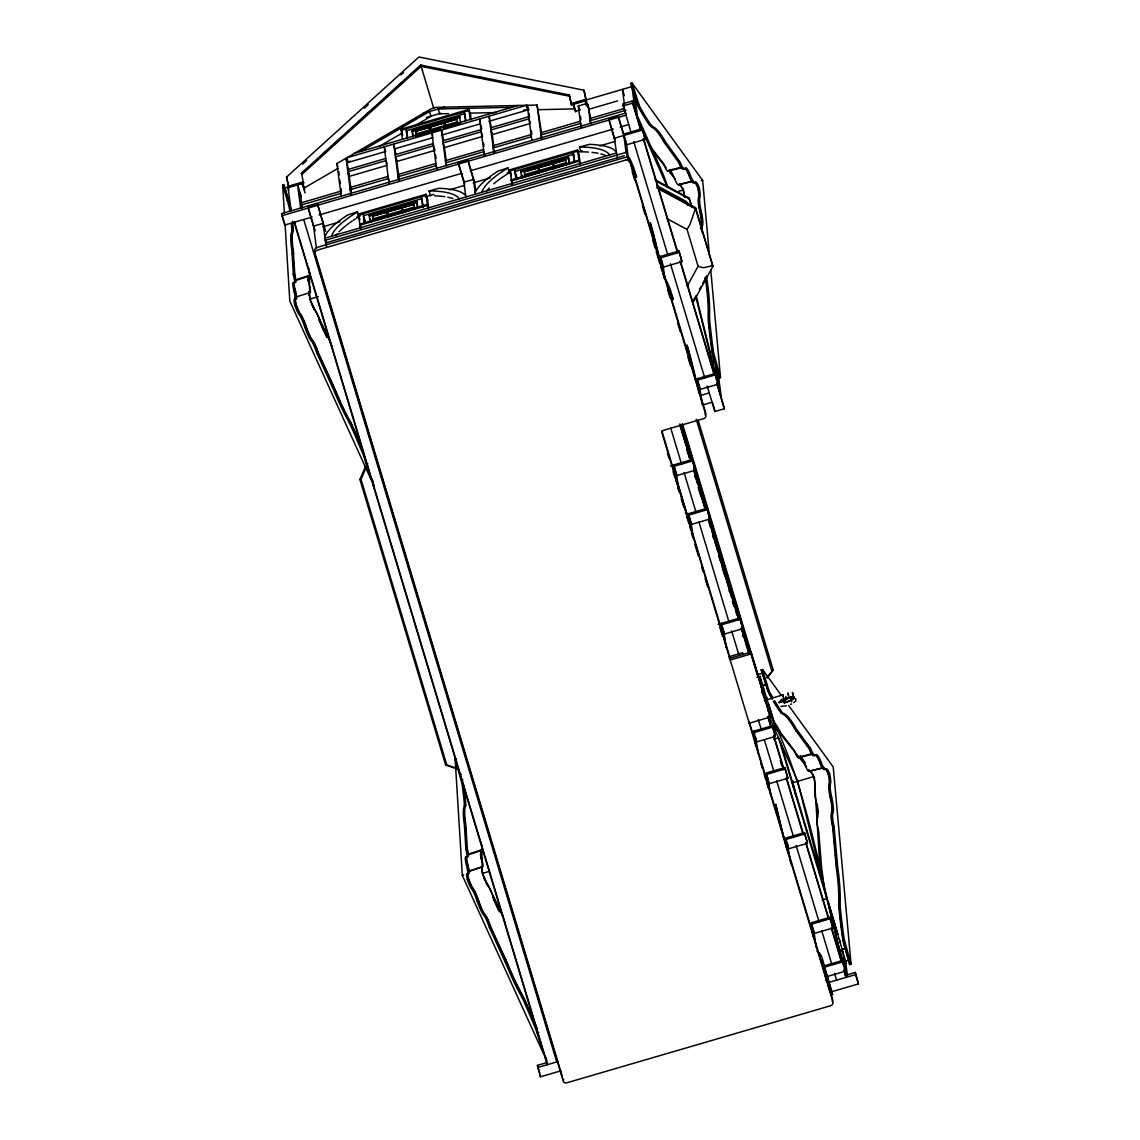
<?xml version="1.0" encoding="UTF-8"?>
<svg xmlns="http://www.w3.org/2000/svg" width="1140" height="1140" viewBox="0 0 1140 1140"><rect width="100%" height="100%" fill="white"/><g stroke="black" fill="none" stroke-linecap="round" stroke-linejoin="round"><path stroke-width="1.5" d="M788.538 705.361L833.226 766.992L851.067 964.198L849.656 964.554L842.759 939.602A248.42 50.445 75.9 0 1 838.855 907.882L838.684 901.811A92.326 18.753 75.9 0 0 836.361 868.067L832.571 826.415A14.507 2.95 75.9 0 1 831.288 813.647L831.701 812.45A16.558 3.363 75.9 0 0 830.661 799.439L829.948 796.276A15.048 3.064 75.9 0 1 828.908 784.733L829.165 783.693A11.685 2.365 75.9 0 0 828.352 774.73L828.025 773.632A11.685 2.365 75.9 0 0 824.819 769.201L824.348 769.543A15.048 3.064 75.9 0 1 820.202 763.843L819.19 761.235A16.558 3.363 75.9 0 0 814.502 755.136L813.917 755.792A14.507 2.95 75.9 0 1 809.386 749.194L794.466 728.56A92.326 18.753 75.9 0 0 782.168 713.668L779.888 711.574A248.42 50.445 75.9 0 1 773.305 701.214M851.067 964.198L844.184 939.246A248.42 50.445 75.9 0 1 840.265 907.54L840.094 901.455A92.326 18.753 75.9 0 0 837.786 867.711L833.995 826.058A14.507 2.95 75.9 0 1 832.713 813.305L833.126 812.093A16.558 3.363 75.9 0 0 832.086 799.083L831.359 795.919A15.048 3.064 75.9 0 1 830.319 784.377L830.576 783.337A11.685 2.365 75.9 0 0 829.777 774.373L829.435 773.276A11.685 2.365 75.9 0 0 826.229 768.844L825.759 769.187A15.048 3.064 75.9 0 1 821.627 763.486L820.615 760.879A16.558 3.363 75.9 0 0 815.912 754.78L815.328 755.435A14.507 2.95 75.9 0 1 810.797 748.837L795.877 728.203A92.326 18.753 75.9 0 0 783.579 713.312L781.057 713.27M764.683 700.416L782.767 694.901L782.966 695.799M782.795 695.115L783.123 695.913M816.967 951.202C824.662 954.465 824.505 973.361 826.215 981.041M628.325 157.833L628.696 157.377A157.591 5.372 73.7 0 1 633.697 167.751L636.576 177.156A149.867 5.116 73.7 0 0 630.862 164.801M324.786 236.45L327.023 232.631A157.591 33.958 -16.7 0 1 347.657 214.976L357.533 211.84L359.656 218.951M326.225 241.253L326.468 242.92L325.484 239.657M475.152 192.503L477.389 188.698A157.591 33.958 -16.7 0 1 498.038 171.043L507.899 167.908L509.352 172.724A149.867 32.291 -16.7 0 0 493.748 183.811M457.04 768.859L445.697 765.125L359.884 479.441L365.512 466.574M456.541 768.218L446.823 765.011L361.01 479.327L366.638 466.459M291.298 223.739A248.42 33.744 71.5 0 1 291.84 229.496L291.598 232.332A92.326 12.54 71.5 0 0 291.883 250.729L293.422 275.281A14.507 1.966 71.5 0 1 294.049 283.034L293.422 282.72A16.558 2.252 71.5 0 0 293.735 290.102L294.391 292.809A15.048 2.052 71.5 0 1 294.804 299.606L294.391 299.521A11.685 1.582 71.5 0 0 294.719 304.779L295.046 305.891A11.685 1.582 71.5 0 0 298.751 313.999L299.364 314.783A15.048 2.052 71.5 0 1 304.123 325.242L305.207 328.306A16.558 2.252 71.5 0 0 310.636 340.019L311.419 340.889A14.507 1.966 71.5 0 1 316.621 352.502L333.792 390.251A92.326 12.54 71.5 0 0 348.099 420.475L350.807 425.819A248.42 33.744 71.5 0 1 363.332 455.017L371.155 479.698L372.552 479.228M292.481 221.274A248.42 33.744 71.5 0 1 293.251 229.026L292.994 231.876A92.326 12.54 71.5 0 0 293.279 250.259L294.818 274.811A14.507 1.966 71.5 0 1 295.445 282.563L294.833 282.25A16.558 2.252 71.5 0 0 295.132 289.631L295.787 292.339A15.048 2.052 71.5 0 1 296.215 299.136L295.802 299.051A11.685 1.582 71.5 0 0 296.115 304.323L296.457 305.42A11.685 1.582 71.5 0 0 300.148 313.529L300.775 314.312A15.048 2.052 71.5 0 1 305.534 324.772L306.603 327.836A16.558 2.252 71.5 0 0 312.046 339.563L312.816 340.418A14.507 1.966 71.5 0 1 318.017 352.032L335.189 389.78A92.326 12.54 71.5 0 0 349.495 420.005L352.217 425.348A248.42 33.744 71.5 0 1 362.207 448.476M455.159 759.354L461.885 783.123A248.42 33.744 71.5 0 1 464.351 803.814L464.094 806.65A92.326 12.54 71.5 0 0 464.393 825.047L465.932 849.599A14.507 1.966 71.5 0 1 466.545 857.351L465.932 857.038A16.558 2.252 71.5 0 0 466.232 864.419L466.887 867.127A15.048 2.052 71.5 0 1 467.315 873.924L466.901 873.824A11.685 1.582 71.5 0 0 467.229 879.097L467.557 880.208A11.685 1.582 71.5 0 0 471.248 888.317L471.875 889.1A15.048 2.052 71.5 0 1 476.634 899.56L477.703 902.609A16.558 2.252 71.5 0 0 483.146 914.337L483.93 915.206A14.507 1.966 71.5 0 1 489.117 926.82L506.288 964.568A92.326 12.54 71.5 0 0 520.61 994.793L523.317 1000.136A248.42 33.744 71.5 0 1 535.843 1029.335L543.652 1054.015L462.313 875.363L455.159 759.354L456.556 758.884M463.624 784.904A248.42 33.744 71.5 0 1 465.747 803.344L465.491 806.194A92.326 12.54 71.5 0 0 465.79 824.576L467.329 849.129A14.507 1.966 71.5 0 1 467.942 856.881L466.246 857.209M687.078 286.354L698.093 266.219L687.049 229.439L666.686 218.467M692.778 301.502L695.272 296.942M699.433 289.332L701.1 286.297M702.753 283.262L706.914 275.652M692.949 302.784L712.899 266.304L695.486 207.608L657.068 186.903M789.578 698.264A7.838 1.681 -16.7 0 1 792.941 698.706A6.156 1.325 -16.7 0 1 791.744 699.946L791.488 700.088A10.987 2.365 -16.7 0 1 784.363 702.967L784.406 701.627A7.438 1.596 -16.7 0 0 785.546 700.658L784.32 700.345A4.346 0.941 -16.7 0 1 781.541 701.613L778.919 702.382L779.56 701.755A11.514 2.48 -16.7 0 1 781.541 700.131A4.204 0.898 -16.7 0 0 781.47 699.59L782.325 699.832L781.47 699.59M781.655 699.917L781.57 699.932A4.204 0.898 -16.7 0 1 781.641 700.487A11.514 2.48 -16.7 0 0 779.66 702.112L778.99 702.696L781.655 701.969A4.346 0.941 -16.7 0 0 784.42 700.701L785.688 700.872A7.438 1.596 -16.7 0 1 784.505 701.969L784.363 702.967M766.821 677.388L773.205 670.035L698.179 420.261M767.263 678.015L773.205 670.035M793.739 702.611L795.863 701.072L795.734 698.521M286.511 177.099L418.936 57L583.922 90.217L584.336 91.514L586.259 100.576L571.482 104.894L569.245 94.962L420.646 65.051L301.387 173.223L303.625 183.155L288.847 187.473L286.511 177.099L288.847 187.473M302.642 164.132L306.575 160.569M364.273 108.243L368.206 104.68M400.981 74.941L403.603 72.561M301.615 173.537L308.171 167.594M322.577 154.513L327.821 149.767M331.754 146.205L339.62 139.066M348.783 130.758L352.716 127.181M357.96 122.436L369.745 111.734M384.166 98.667L389.396 93.908M393.328 90.345L401.195 83.22M410.357 74.898L414.29 71.336M571.482 104.894L569.644 96.259L421.045 66.348L301.786 174.52L301.387 173.223M341.173 195.938L336.913 163.533L346.104 158.189L348.427 169.803M385.52 151.52L348.256 162.407L346.859 157.762L430.991 108.856L436.121 107.345L526.423 105.293L527.806 109.939L488.846 121.325M360.796 151.449L429.495 111.521L430.949 116.38L414.162 126.141M304.28 187.958L338.081 168.321M347.301 162.963L350.365 161.167M379.05 146.547L401.95 133.238M784.249 702.611A10.987 2.365 -16.7 0 0 791.388 699.746L791.858 699.476M791.388 699.746L791.616 699.604A6.156 1.325 -16.7 0 0 792.827 698.364A7.838 1.681 -16.7 0 0 787.341 698.307A15.832 3.406 -16.7 0 0 784.021 699.119L783.864 699.461A8.935 1.924 -16.7 0 1 787.854 698.435M787.526 697.979L793.013 697.01L794.338 697.694L793.511 697.979A9.804 2.109 -16.7 0 1 793.255 698.777L793.355 699.134A8.935 1.924 -16.7 0 0 789.08 698.207M790.633 704.378L791.616 703.95M790.291 697.509C795.236 696.269 788.41 698.72 791.174 697.139M790.39 697.865L791.274 697.495L787.64 698.336M792.129 697.053L791.203 697.409L793.013 697.01M791.317 697.766L792.243 697.395M793.127 697.837L794.224 697.352L793.597 698.193A9.804 2.109 -16.7 0 1 793.355 699.134M792.656 697.366L793.896 697.167M284.387 213.166L282.649 185.036L284.045 184.566L290.786 208.335A248.42 33.744 71.5 0 1 291.113 210.587M287.266 200.398L288.662 199.942M288.42 205.143L289.817 204.687L284.815 188.014L302.057 182.97L304.409 189.425M289.717 211.057A248.42 33.744 71.5 0 0 289.389 208.805L288.976 206.098L290.372 205.628M291.997 231.491L293.408 231.021M292.339 253.707L293.75 253.237M293.18 274.37L294.576 273.899M297.198 279.4L308.456 275.638M295.075 280.711L309.538 275.88M293.75 282.891L295.146 282.421M294.106 291.641L295.502 291.17M295.203 297.255L310.094 292.51M294.59 299.564L295.987 299.093M294.847 305.306L296.243 304.836M299.036 314.369L300.447 313.899M304.594 326.567L305.99 326.097M311.049 340.461L312.445 339.991M316.948 353.486L318.345 353.015M332.168 386.303L333.564 385.833M349.467 422.826L350.878 422.356M366.539 464.322L367.935 463.866M459.762 774.716L461.173 774.245M461.472 780.401L462.883 779.945M464.507 805.809L465.904 805.339M793.597 698.193L794.224 697.352M464.849 828.025L466.246 827.555M465.69 848.687L467.087 848.217M469.709 853.718L480.966 849.956M467.571 855.014L482.049 850.198M466.602 865.958L468.013 865.488M469.324 871.031L482.177 866.742M469.723 871.117L482.591 866.827M462.313 875.363L463.709 874.893M467.101 873.867L468.497 873.411M467.357 879.624L468.626 878.627A11.685 1.582 71.5 0 1 468.298 873.368L468.711 873.454A15.048 2.052 71.5 0 0 468.298 866.656L467.628 863.949A16.558 2.252 71.5 0 1 466.901 856.767M471.547 888.687L472.943 888.217M477.104 900.885L478.501 900.415M483.545 914.779L485.327 914.736A14.507 1.966 71.5 0 1 490.528 926.35L507.699 964.098A92.326 12.54 71.5 0 0 522.006 994.322L524.714 999.666A248.42 33.744 71.5 0 1 537.239 1028.864M489.445 927.789L490.841 927.333M504.678 960.621L506.075 960.151M521.978 997.144L523.374 996.673M537.339 1032.954L538.736 1032.484M665.219 279.785L665.447 279.699A157.591 5.372 73.7 0 1 670.448 290.073L673.312 299.492A149.867 5.116 73.7 0 0 667.385 287.195M782.268 699.703L782.011 699.305A4.859 1.04 -16.7 0 1 783.465 699.119L788.567 697.538M788.666 697.894L783.465 699.119M423.268 113.345L444.415 107.16M426.289 117.505L440.924 113.23M402.434 139.294L401.095 129.19L468.953 109.369L470.549 115.297M469.096 110.438L401.237 130.259L402.705 135.118M412.965 136.971L412.096 130.373L459.676 116.465L459.99 117.505L412.409 131.413L413.065 136.373M416.285 136.415L415.587 131.2L456.983 119.116L415.673 131.471L416.357 136.672M415.957 133.922L457.339 121.823M354.583 153.273L518.13 105.478M416.357 135.988L440.154 129.034M443.546 128.036L460.546 123.077L459.676 116.465M346.859 157.762L526.423 105.293M395.68 148.542L432.958 137.655M441.422 135.175L480.382 123.804M395.138 154.712L433.271 143.569M442.805 140.776L480.938 129.647M288.448 186.176L303.226 181.859L303.625 183.155M571.083 103.598L585.86 99.28L583.922 90.217M385.733 158.46L347.615 169.603L349.011 174.249M490.599 127.823L528.732 116.679M582.996 100.89L572.779 103.868L575.728 111.948M433.556 145.721L395.423 156.85L396.82 161.495L434.953 150.366L434.026 147.26M581.158 127.68L578.293 105.992L585.917 103.754L586.088 105.037L587.998 104.481L590.734 119.301M387.415 165.257L349.282 176.387L347.899 171.741L386.018 160.612L386.959 163.704M580.289 109.782L575.315 111.236L575.002 108.87L537.752 109.711M588.924 109.269L617.51 100.918M640.979 129.889L632.315 101.033L622.782 103.811L631.218 133.124M623.067 105.963L632.586 103.184L632.315 101.033M349.966 187.544L388.099 176.401M492.964 145.763L531.083 134.62M301.958 208.178L300.746 202.934L340.561 191.292M397.76 174.591L435.893 163.448M445.426 160.654L483.559 149.525M540.745 132.81L580.303 121.253M589.85 118.56L623.979 108.585M531.368 136.772L493.235 147.915L494.632 152.561M301.031 205.072L340.846 193.444M625.974 110.238L590.135 120.712L591.062 123.804M312.218 216.999L284.644 225.065L281.566 213.622L625.575 113.117L625.846 115.254L619.034 117.249M317.433 203.804L323.076 223.369L313.543 226.147L308.085 207.979L307.9 206.582L317.433 203.804L325.684 231.263M467.813 159.871L473.442 179.436L463.909 182.215L458.465 164.046L458.28 162.65L467.813 159.871L474.71 182.842L475.565 189.297M623.637 134.093L642.276 128.649L642.461 130.06L614.289 138.282L608.646 118.717L618.179 115.924L623.637 134.093L626.045 152.389L627.912 158.588M281.851 215.759L618.365 117.335L618.179 115.924M319.015 215.018L461.928 173.266M470.264 170.829L613.334 129.02M620.132 127.039L628.639 124.559M430.535 195.752L429.082 190.936L439.028 188.285A157.591 33.958 -16.7 0 1 462.612 193.016L465.647 195.282M588.553 152.09A149.867 32.291 -16.7 0 0 580.901 151.82L579.462 147.003L589.394 144.352A157.591 33.958 -16.7 0 1 612.978 149.084L616.028 151.349M427.643 200.198L426.047 194.27L358.202 214.106L360.639 228.513M512.202 184.224L509.765 169.817L577.61 149.996L579.206 155.924M358.331 215.175L426.189 195.353M577.752 151.064L509.908 170.9L511.361 175.745L509.765 169.817M322.862 226.803L339.948 221.816M357.019 216.828L360.44 215.831M425.334 196.864L433.87 194.37M449.245 189.881L464.621 185.392M473.157 182.885L490.228 177.897M507.314 172.91L510.734 171.912M577.339 152.447L582.455 150.95M599.54 145.963L614.916 141.474M370.058 221.887L369.189 215.289L416.77 201.381L417.739 207.38M521.621 177.612L520.752 171L568.333 157.092L569.302 163.091M417.083 202.421L369.503 216.329L369.189 215.289M568.646 158.147L521.066 172.04L520.752 171M372.695 216.115L414.162 204.288L372.695 216.115L373.378 221.331M524.257 171.841L565.725 159.999L524.257 171.841L524.942 177.042M373.051 218.823L414.518 206.995M524.614 174.548L566.081 162.721M642.276 128.649L645.24 139.351L626.615 144.794L618.365 117.335M375.16 220.405L383.653 217.911M387.059 216.928L398.943 213.451M402.349 212.453L410.842 209.974M523.317 177.113L547.115 170.159M550.506 169.162L567.506 164.203M359.67 225.278L427.514 205.457L426.047 194.27M511.233 180.989L579.077 161.167L577.61 149.996M325.014 238.118L616.227 153.031M626.045 152.389L325.299 240.255L326.225 243.362M624.264 155.724L326.069 242.834L326.539 246.368M329.132 338.708L309.709 299.15L318.231 296.671M676.932 191.862L683.744 189.867L679.355 184.338M661.741 268.228L662.283 270.864L660.374 256.429L679.013 250.985L681.991 261.673L663.352 267.116L660.559 257.825L679.198 252.382L679.013 250.985M711.602 363.033L714.737 362.121L713.212 357.062M715.749 373.307L715.934 374.704L697.309 380.147L700.103 389.438L718.727 383.995L718.542 382.598L715.749 373.307L697.124 378.751L698.877 392.06M700.786 395.423L709.251 392.944M703.58 404.714L712.044 402.235M707.185 386.061L714.837 411.526L724.37 408.747L716.946 382.826M687.406 452.993L690.341 452.138L691.467 460.617M670.462 465.889L692.393 459.491L695.357 470.179L676.732 475.622L673.94 466.331L692.578 460.888L692.393 459.491M685.297 512.886L686.366 512.587L687.178 518.714M690.527 529.844L688.403 513.712L707.042 508.269L709.835 517.56L710.02 518.971L691.382 524.414L688.589 515.123L707.228 509.68L707.042 508.269M728.859 591.005L731.794 590.135L733.918 606.28L732.407 601.222M718.058 624.335L739.974 617.937L742.952 628.625L724.327 634.068L721.534 624.777L740.159 619.334L739.974 617.937M742.439 636.248L745.389 635.393L741.983 629.964M729.058 656.697L742.625 652.736L742.852 654.488M729.286 658.464L751.075 652.094L770.284 717.046L749.222 723.202L748.98 721.449M751.075 652.094L751.303 653.861L730.241 660.017L729.999 658.25M757.829 674.524L762.532 673.142L767.548 689.814M756.889 677.331L760.067 676.391L775.385 727.405M761.321 686.138L766.023 684.77L762.774 685.582M755.692 746.102L753.725 731.182L772.364 725.738L775.157 735.029L775.328 736.426L756.703 741.869L753.91 732.578L772.549 727.135L772.364 725.738M773.747 739.219L778.52 737.822L826.814 898.619L822.054 900.016M784.919 767.548L785.104 768.959L766.465 774.402L769.258 783.693L787.897 778.25L784.919 767.548L766.279 772.991L768.246 787.911L766.764 782.923M489.032 871.473L482.22 873.468L481.907 850.597M792.172 782.909L814.302 776.44L820.344 874.195M804.455 832.599L804.64 834.01L786.016 839.453L788.794 848.744L807.433 843.301L807.248 841.904L804.455 832.599L785.831 838.043L787.783 852.977M829.906 917.315L830.091 918.726L811.452 924.169L814.245 933.46L832.884 928.017L832.699 926.606L829.906 917.315L811.267 922.759L813.019 936.026M839.026 950.518L845.296 948.694L842.047 949.506M839.524 952.427L842.702 951.501L846.108 977.393L844.056 970.582M827.184 976.524L845.823 971.081L842.845 960.379L824.206 965.837L820.102 958.341M842.845 960.379L843.03 961.79L824.391 967.233L832.642 994.693L825.132 968.929M845.652 961.219L848.787 960.308L843.785 943.635A246.525 50.06 75.9 0 1 843.301 940.357M560.994 1070.802L540.474 1076.801L537.396 1065.359L547.656 1062.366M845.096 975.455L855.356 972.463L858.434 983.906L831.074 991.9M537.681 1067.51L558.201 1061.511M828.039 982.666L855.641 974.615L855.356 972.463M709.351 254.377L702.653 180.434L632.002 82.963L630.591 83.32L638.243 106.818A248.42 50.445 75.9 0 0 649.33 125.001L651.61 127.096A92.326 18.753 75.9 0 1 663.893 141.987L678.813 162.621A14.507 2.95 75.9 0 0 683.359 169.233L683.929 168.563A16.558 3.363 75.9 0 1 688.631 174.662L689.643 177.27A15.048 3.064 75.9 0 0 693.776 182.984L694.26 182.628A11.685 2.365 75.9 0 1 697.466 187.06L697.794 188.157A11.685 2.365 75.9 0 1 698.606 197.12L698.336 198.161A15.048 3.064 75.9 0 0 699.39 209.703L700.103 212.867A16.558 3.363 75.9 0 1 701.143 225.877L700.73 227.088A14.507 2.95 75.9 0 0 700.53 228.941M669.18 170.245L682.176 166.982M667.926 171.171L682.561 167.495M679.155 184.481L692.151 181.203M678.685 184.822L693.305 181.146M701.243 180.79L702.653 180.434M711.488 362.933L714.737 362.121M705.176 277.262L705.803 281.495A92.326 18.753 75.9 0 1 708.111 315.238L708.296 321.323A248.42 50.445 75.9 0 0 712.201 353.03L719.098 377.981L720.509 377.625L710.79 270.223M772.179 699.333A248.42 50.445 75.9 0 1 768.802 693.391L761.149 669.893L762.56 669.536L781.27 695.329M765.767 685.254L767.177 684.898M767.477 690.954L768.887 690.598L770.227 693.034A248.42 50.445 75.9 0 0 772.478 697.039M795.905 731.239L797.33 730.882M809.072 748.31L810.483 747.954M799.739 756.818L811.11 753.968M798.499 757.73L813.119 754.067M814.202 755.492L815.613 755.136M819.774 762.717L821.185 762.361M809.714 771.039L822.724 767.776M809.243 771.395L823.864 767.719M824.591 769.372L826.001 769.015M828.224 774.131L829.635 773.775M829.036 784.178L830.462 783.821M830.262 797.644L831.673 797.288M831.488 813.062L832.913 812.706M832.827 827.412L834.238 827.056M835.734 863.835L837.159 863.479M838.527 904.604L839.938 904.248M843.329 943.493L844.74 943.136M845.039 949.178L846.45 948.822M786.372 705.774L780.886 706.373M791.944 697.395L793.554 697.053M792.044 697.737L793.654 697.395M792.77 697.723L794.01 697.523M359.884 479.441L361.01 479.327M445.697 765.125L446.823 765.011M531.81 140.135L527.221 105.279L537.097 105.051L541.628 133.579M511.917 107.302L438.188 108.984L439.641 113.829L448.419 113.629M523.559 110.038L528.875 109.925M457.197 113.43L460.703 113.359M469.481 113.159L495.815 112.561M793.411 697.623L794.352 697.965M782.125 699.661L782.197 699.675A4.859 1.04 -16.7 0 1 782.524 699.59M424.294 66.092L420.845 65.393L433.656 108.029M460.546 73.388L463.994 74.086M477.817 76.864L481.265 77.549M655.115 179.778L689.201 198.146L691.738 206.611M656.783 181.474L689.301 199.001L691.852 207.466M656.768 185.578L686.465 201.581L687.491 204.986M657.239 188.186L695.657 208.905L712.899 266.304A4.987 0.926 24.2 0 0 710.676 265.948A259.464 48.464 24.2 0 1 703.893 267.601A8.408 1.568 24.2 0 1 702.981 267.587L701.656 267.33A9.776 1.824 24.2 0 1 698.093 266.204M484.942 914.308L484.543 913.867A16.558 2.252 71.5 0 1 479.099 902.153L478.03 899.09A15.048 2.052 71.5 0 0 473.271 888.63L472.644 887.846A11.685 1.582 71.5 0 1 468.953 879.738L468.754 879.154M651.852 149.782L666.159 167.751M668.353 170.516L674.951 178.809M774.716 726.664L806.607 766.764M808.816 769.529L813.205 775.058M670.263 149.682L672.301 152.333M674.353 154.983L676.391 157.633M650.527 146.718L663.808 163.96A12.611 2.565 75.9 0 0 668.496 170.786A18.454 3.748 75.9 0 1 668.809 170.416M795.72 729.614L799.796 734.915M805.937 742.881L809.001 746.857A12.611 2.565 75.9 0 0 809.984 749.493M761.149 669.893L763.23 672.757M800.166 755.692L805.353 762.86M782.468 712.913L781.299 711.218A248.42 50.445 75.9 0 1 774.716 700.858M740.573 622.597L742.439 625.547M482.99 875.05L503.196 916.19M332.966 385.306L318.317 353.742A12.611 1.71 71.5 0 0 315.125 345.406M312.132 305.178L314.341 310.023M318.758 319.713L326.852 337.497M371.155 479.698L289.802 301.046L285.043 223.711M483.901 877.871L487.578 885.951M492.722 897.265L499.349 911.815M667.499 187.416L638.585 121.937L637.958 117.192L663.352 174.691L667.997 187.43M767.477 709.479C809.885 790.248 820.016 882.175 844.783 968.829M768.802 715.82L797.715 781.299L843.272 964.953M782.724 694.688L782.995 695.5M586.744 106.006L584.692 100.391L631.973 86.583L635.094 110.324M578.293 105.992L579.519 109.355M788.182 693.761L787.925 693.063L788.481 695.201M783.707 698.307L783.38 697.238M585.86 99.28L586.259 100.576M569.245 94.962L569.644 96.259M420.646 65.051L421.045 66.348M788.766 696.17L788.467 695.201M632.002 82.963L639.668 106.462A248.42 50.445 75.9 0 0 650.741 124.645L653.02 126.74A92.326 18.753 75.9 0 1 665.318 141.631L680.238 162.265A14.507 2.95 75.9 0 0 684.77 168.877L685.354 168.207A16.558 3.363 75.9 0 1 690.042 174.306L691.068 176.914A15.048 3.064 75.9 0 0 695.201 182.628L695.671 182.272A11.685 2.365 75.9 0 1 698.877 186.704L699.205 187.801A11.685 2.365 75.9 0 1 700.017 196.764L699.76 197.804A15.048 3.064 75.9 0 0 700.801 209.347L701.528 212.51A16.558 3.363 75.9 0 1 702.568 225.52L702.154 226.732A14.507 2.95 75.9 0 0 702.183 232.66M720.509 377.625L713.611 352.673A248.42 50.445 75.9 0 1 709.707 320.967L709.536 314.882A92.326 18.753 75.9 0 0 707.213 281.138L706.586 276.906M632.971 89.903L635.465 98.197M716.234 367.094L718.228 373.735L717.901 370.215M642.461 130.06L645.24 139.351M679.198 252.382L681.991 261.673M715.934 374.704L718.727 383.995M643.53 138.382L677.687 252.111M680.751 262.3L714.395 374.347M632.586 103.184L640.238 128.649M643.302 138.823L677.459 252.567M680.01 261.06L714.182 374.789M716.718 383.282L724.37 408.747M624.307 95.561L622.44 89.362L624.449 104.624M623.281 105.521L625.832 114M712.514 402.591L714.053 407.678M633.74 141.545L667.926 255.346M670.477 263.839L704.663 377.654M624.107 135.646L626.43 143.383L628.838 161.68M660.374 256.429L662.711 264.166M698.051 381.843L699.917 388.042L702.097 404.672M632.144 171.47L634.695 180.006M642.39 205.585L644.941 214.106M652.636 239.699L655.187 248.221M656.212 251.627L659.803 263.568M660.601 266.219L662.026 270.978M662.882 273.799L664.406 278.915M667.484 289.161L670.049 297.683M677.73 323.261L680.295 331.797M687.976 357.376L690.541 365.897M608.646 118.717L615.03 139.978M696.241 419.264L771.78 670.733M617.438 158.275L614.104 136.886M855.641 974.615L858.434 983.906M762.56 669.536L768.887 690.598M780.558 742.453L823.707 886.122M766.565 696.811L767.562 700.131M768.545 703.437L776.525 729.971M837.857 934.173L828.239 902.139L845.495 960.792L847.505 976.054M839.382 939.232L840.394 942.609M586.131 99.978L588.454 107.716M682.418 423.738L757.615 674.039M751.303 653.861L770.284 717.046M682.176 424.935L757.202 674.709M762.218 691.966L763.615 696.611M692.578 460.888L695.357 470.179M707.228 509.68L710.02 518.971M740.159 619.334L742.952 628.625M772.549 727.135L775.328 736.426M785.104 768.959L787.897 778.25M804.64 834.01L807.433 843.301M830.091 918.726L832.884 928.017M843.03 961.79L845.823 971.081M680.609 425.206L690.84 459.263M693.918 469.481L705.674 508.654M708.738 518.871L738.406 617.638M741.485 627.855L749.151 653.405M768.075 716.404L771.153 726.622M773.704 735.143L783.935 769.201M786.486 777.708L803.372 833.91M805.923 842.417L828.951 919.054M831.502 927.561L841.733 961.619M844.284 970.14L845.823 975.241L844.127 968.387M679.868 423.952L691.125 461.415M693.69 469.936L705.446 509.096M708.51 519.313L738.692 619.789M741.256 628.297L748.923 653.847M767.847 716.846L770.925 727.064M773.476 735.585L783.707 769.643M786.258 778.15L803.144 834.352M805.695 842.873L828.21 917.8M831.274 928.017L841.505 962.075M679.896 425.22L686.052 445.683M687.064 449.089L689.629 457.61M694.987 475.423L697.495 483.788M698.492 487.136L704.52 507.2M708.553 520.595L710.049 525.611M712.842 534.902L717.915 551.789M718.927 555.166L731.609 597.374M686.836 449.53L689.401 458.052M698.279 487.607L700.786 495.971M718.713 555.622L720.224 560.695M722.261 567.449L724.798 575.885M780.23 760.779L781.755 765.852M581.514 126.497L580.588 123.405L541.03 134.962L541.956 138.054M573.477 103.768L574.945 108.656M670.805 428.27L681.592 464.208M684.1 472.559L695.913 511.889M698.934 521.949L729.158 622.568M731.681 630.976L738.877 654.93M758.285 719.554L761.392 729.856M764.427 740.002L773.661 770.726M776.71 780.872L793.098 835.435M796.148 845.609L819.19 922.289M821.74 930.781L831.459 963.158M834.523 973.361L836.575 980.186M674.225 466.474L676.547 474.226L678.457 488.732M688.403 513.712L691.196 523.018L693.106 537.524M722.276 626.473L724.142 632.672L726.095 647.591M753.725 731.182L754.652 734.274M755.592 737.366L758.257 753.74M767.676 777.637L770.825 795.549M787.227 842.702L790.804 863.921M812.207 925.865L814.06 932.064L816.026 946.984M676.562 479.27L687.776 516.605L688.645 523.174M661.827 430.763L729.799 657.053M749.222 721.706L832.514 999.039A3.292 3.22 -7.5 0 1 832.243 1001.49M667.456 453.007L668.981 458.095M673.056 471.647L674.581 476.734M677.63 486.908L679.169 491.995M681.207 498.779L683.744 507.257M691.382 532.693L692.921 537.781M694.944 544.564L698.521 556.434M701.57 566.594L703.095 571.682M705.133 578.465L707.683 586.943M719.91 627.641L722.447 636.12M760.907 763.415L762.375 768.289M764.327 774.801L765.795 779.674M580.061 164.402L578.935 160.099L511.091 179.921L512.544 184.78M573.962 155.696L572.993 152.461L574.175 161.481M553.883 163.462L554.567 168.677M552.928 163.747L553.541 168.691M527.221 105.279L528.618 109.925M539.106 167.779L539.719 172.724M538.151 168.05L538.764 173.009M480.467 122.094L479.541 118.987L484.372 155.781M485.227 156.308L483.83 151.663L445.712 162.806L446.638 165.913M458.28 162.65L464.693 184.024M445.227 122.835L445.469 125.072M430.45 127.153L431.048 132.097M432.801 136.016L431.875 132.924L436.72 169.703M429.823 129.917L429.409 127.167L429.851 130.145M437.105 168.691L436.178 165.599L398.045 176.728L398.972 179.835M412.096 130.373L412.409 131.413M407.322 133.238L406.011 128.877L407.194 137.897M428.355 207.608L427.372 204.373L359.528 224.195L360.981 229.055M427.514 205.457L428.483 208.691M401.095 129.19L402.078 132.425M385.605 151.492L384.209 146.846L389.053 183.626M402.32 207.751L403.004 212.952M401.366 208.022L402.049 213.237M389.31 181.645L388.384 178.553L350.251 189.696L351.191 192.788M387.543 212.054L388.227 217.27M386.588 212.339L387.272 217.555M350.436 189.097L351.362 192.19M358.829 216.799L359.798 220.034M336.913 163.533L337.839 166.639M302.756 182.87L304.708 189.383M302.057 182.97L305.05 192.931M307.9 206.582L312.859 223.098M315.224 230.95L313.358 224.751L316.478 248.42M301.302 196.935L297.512 184.295L300.632 208.05M300.746 202.934L302.143 207.58M562.362 1076.744L314.64 251.954A3.734 3.648 -7.5 0 1 317.162 247.423L625.404 157.363A3.42 3.334 -7.5 0 1 629.636 159.6L705.503 412.167A3.078 3.007 -7.5 0 1 705.033 414.789M303.71 219.493L556.747 1061.938M288.905 190.181L287.978 187.088L291.099 210.829M294.405 221.83L546.416 1060.87L545.234 1055.711M294.177 222.272L547.214 1064.717L546.929 1062.565M282.649 185.036L288.976 206.098M281.566 213.622L284.359 222.913M537.396 1065.359L539.733 1073.096M792.941 694.089C794.366 699.561 791.331 688.403 792.77 693.947M785.845 696.939L785.859 696.355M783.094 696.241L782.795 695.186M788.21 694.26L787.954 693.32M696.055 295.36L716.96 379.62M695.856 296.785L716.732 380.888M717.573 384.322L718.428 387.757M372.88 482.505L373.735 485.939L373.065 480.838M783.593 837.886L775.685 804.27L786.415 848.06M697.994 388.255L697.851 387.614A157.591 5.372 73.7 0 0 689.914 354.882L686.978 344.978A149.867 5.116 73.7 0 1 695.799 380.988M661.257 265.934L661.115 265.292A157.591 5.372 73.7 0 0 653.163 232.546L650.228 222.656A149.867 5.116 73.7 0 1 659.062 258.666M698.478 390.55L699.02 393.2M826.999 975.127L828.78 988.651M795.905 795.919L792.528 780.629L793.44 787.498M762.86 685.696L764.726 701.114M760.067 676.391L762.304 693.362M718.172 373.549L721.292 397.304M695.486 207.608L695.657 208.905A4.987 0.713 -57.3 0 0 694.346 211.57A259.464 37.05 -57.3 0 1 690.498 222.984A8.408 1.197 -57.3 0 1 689.971 224.238L689.187 225.806A9.776 1.397 -57.3 0 1 687.049 229.439M715.379 364.259L718.514 388.013M689.201 198.146L689.301 199.001M714.552 409.374L714.837 411.526M734.587 599.426L736.597 614.702M711.004 520.909L713.241 537.866M708.211 511.618L710.22 526.88M721.349 623.38L722.874 634.98M693.134 461.429L695.257 477.575M663.167 265.72L664.876 278.63M634.766 95.874L637.887 119.615M676.49 480.866L676.918 484.144M673.754 464.935L675.878 481.051M587.998 104.481L590.449 123.134M580.445 116.365L580.916 119.871M579.063 154.855L580.203 163.448M574.532 161.837L573.548 154.313L515.223 171.356L516.221 178.88M568.333 157.092L569.202 163.704M565.639 159.743L566.409 165.215M537.097 105.051L541.586 139.166M529.074 113.401L529.53 116.893M531.368 130.829L531.824 134.321M521.878 174.762L522.32 178.068M516.349 175.118L516.947 179.636M516.121 174.349L516.719 178.866M514.667 169.504L515.85 178.524M511.96 180.263L512.345 183.269M491.383 127.865L489.06 116.209L493.905 152.988M491.995 132.468L493.919 147.131M481.166 125.386L481.622 128.891M483.46 142.913L483.93 146.404M470.407 114.214L471.148 119.8M468.953 109.369L470.279 119.458M465.676 119.7L464.892 113.687L406.567 130.73L407.55 138.254M464.322 111.834L465.519 120.854M473.257 178.025L475.394 194.171M456.983 119.116L457.667 124.317M463.724 180.818L465.861 196.964M443.489 140.035L441.408 130.131L446.011 165.172M444.187 145.293L446.253 161.053M435.58 155.083L436.036 158.588M546.317 1057.877L546.73 1061.012M427.5 199.13L428.64 207.722M540.189 1074.649L540.474 1076.801M423.168 207.623L421.985 198.602L363.66 215.645L364.658 223.169M421.415 196.75L422.612 205.77M416.77 201.381L417.639 207.993M414.077 204.032L414.846 209.489M395.837 153.957L393.742 144.053L398.359 179.094M396.521 159.215L399.285 180.234M370.315 219.037L370.757 222.343M364.786 219.407L365.185 222.414M364.757 220.134L365.156 223.155M363.104 213.779L364.287 222.813M360.382 224.537L360.781 227.544M348.883 173.294L351.405 192.46M346.104 158.189L350.921 194.783M338.751 171.599L339.207 175.004M339.877 180.12L340.333 183.54M341.003 188.656L341.459 192.061M322.891 221.958L326.012 245.627M300.176 192.646L302.314 208.862M849.328 961.034L849.656 964.554M817.238 803.999L818.035 812.82M718.457 370.942L719.098 377.981M833.924 834.979L833.369 827.968A12.611 2.565 75.9 0 1 832.969 826.429M834.337 840.237L835.05 848.986M835.463 854.245L836.161 862.994M683.857 191.648L684.185 196.978M480.496 853.646L480.824 858.933M307.772 275.809L308.099 281.096M308.755 291.669L308.969 295.189M465.676 827.797L466.317 843.457M293.522 262.186L293.949 272.617A12.611 1.71 71.5 0 1 295.288 280.012M309.382 274.526L309.709 299.15M293.108 251.74A94.221 12.797 71.5 0 1 292.666 248.891M291.997 243.661A94.221 12.797 71.5 0 1 291.655 233.729M292.367 230.123A94.221 12.797 71.5 0 1 292.752 229.325A246.525 33.488 71.5 0 0 292.439 225.649M294.59 288.691A18.454 2.508 71.5 0 0 294.989 290.301A13.167 1.781 71.5 0 1 295.673 293.393M294.248 287.166A18.454 2.508 71.5 0 1 293.564 282.449M295.816 294.262A13.167 1.781 71.5 0 1 295.773 297.255M295.588 303.368A13.566 1.838 71.5 0 1 294.847 297.896M300.248 314.697A13.566 1.838 71.5 0 0 300.917 315.609A13.167 1.781 71.5 0 1 305.819 326.382M299.877 314.056A13.566 1.838 71.5 0 1 295.858 304.508M352.36 426.474A246.525 33.488 71.5 0 0 351.149 423.738A94.221 12.797 71.5 0 1 348.527 419.149M353.599 429.224A246.525 33.488 71.5 0 1 359.784 443.503M347.159 416.599A94.221 12.797 71.5 0 1 341.387 404.757M339.877 401.423A94.221 12.797 71.5 0 1 333.692 386.887M312.944 341.729A12.611 1.71 71.5 0 1 313.685 342.698M314.127 343.439A12.611 1.71 71.5 0 1 314.612 344.351M312.517 341.273A18.454 2.508 71.5 0 1 306.461 328.206M332.281 347.387A12.611 1.71 71.5 0 0 327.422 336.899A18.454 2.508 71.5 0 1 320.297 321.551A13.167 1.781 71.5 0 0 315.395 310.778A13.566 1.838 71.5 0 1 310.337 299.678A13.566 1.838 71.5 0 1 309.895 292.467A13.167 1.781 71.5 0 0 309.453 285.47A18.454 2.508 71.5 0 1 309.068 275.809A12.611 1.71 71.5 0 0 308.427 267.8M465.163 823.208A94.221 12.797 71.5 0 1 464.507 817.979M466.83 848.345A12.611 1.71 71.5 0 1 467.599 851.965M466.759 861.484A18.454 2.508 71.5 0 0 467.486 864.619A13.167 1.781 71.5 0 1 467.756 865.716M466.488 860.087A18.454 2.508 71.5 0 1 466.06 856.767M467.984 866.756A13.167 1.781 71.5 0 1 468.397 871.373M468.084 877.686A13.566 1.838 71.5 0 0 468.369 878.826A13.566 1.838 71.5 0 0 468.811 880.094M473.414 889.927A13.566 1.838 71.5 0 1 469.267 881.348M463.866 790.006A246.525 33.488 71.5 0 1 464.123 792.086M464.564 796.105A246.525 33.488 71.5 0 1 465.106 801.819M523.645 998.056A246.525 33.488 71.5 0 1 527.321 1006.335M528.561 1009.156A246.525 33.488 71.5 0 1 532.295 1017.821M521.037 993.467A94.221 12.797 71.5 0 1 506.203 961.191L490.813 928.06A12.611 1.71 71.5 0 0 489.787 925.039M489.245 923.585A12.611 1.71 71.5 0 0 485.441 916.047A18.454 2.508 71.5 0 1 485.027 915.591M484.557 914.935A18.454 2.508 71.5 0 1 478.316 900.7M473.727 890.312A13.167 1.781 71.5 0 1 475.651 893.888M476.093 894.872A13.167 1.781 71.5 0 1 477.888 899.46M503.168 917.372A12.611 1.71 71.5 0 0 499.918 911.216A18.454 2.508 71.5 0 1 492.793 895.869A13.167 1.781 71.5 0 0 487.892 885.096A13.566 1.838 71.5 0 1 482.833 873.995A13.566 1.838 71.5 0 1 482.391 866.785A13.167 1.781 71.5 0 0 481.964 859.788A18.454 2.508 71.5 0 1 481.565 850.127A12.611 1.71 71.5 0 0 480.923 842.104M503.723 918.755A12.611 1.71 71.5 0 1 504.265 920.208M504.792 921.704A12.611 1.71 71.5 0 1 505.291 923.229M579.462 147.003A149.867 32.291 -16.7 0 1 609.715 154.926M592.016 152.389A149.867 32.291 -16.7 0 1 598.172 153.302M600.851 153.928A149.867 32.291 -16.7 0 1 605.411 155.468M331.541 236.208A149.867 32.291 -16.7 0 1 357.533 211.84M335.716 235.724A149.867 32.291 -16.7 0 1 337.212 233.828M338.993 231.862A149.867 32.291 -16.7 0 1 345.976 225.62M346.902 224.893A149.867 32.291 -16.7 0 1 348.84 223.44M349.852 222.699A149.867 32.291 -16.7 0 1 351.975 221.217M353.072 220.462A149.867 32.291 -16.7 0 1 355.352 218.951M356.535 218.182A149.867 32.291 -16.7 0 1 358.972 216.657M481.907 192.275A149.867 32.291 -16.7 0 1 507.899 167.908M486.096 191.791A149.867 32.291 -16.7 0 1 489.359 187.929M429.082 190.936A149.867 32.291 -16.7 0 1 459.334 198.873M434.468 195.838A149.867 32.291 -16.7 0 1 444.842 196.721M447.792 197.234A149.867 32.291 -16.7 0 1 452.894 198.574M657.167 187.644A41.909 7.353 29.7 0 1 676.048 197.662M783.764 699.119A8.935 1.924 -16.7 0 1 793.255 698.777M784.406 699.39A15.832 3.406 -16.7 0 1 787.441 698.649A7.838 1.681 -16.7 0 1 788.196 698.492M791.901 701.485A10.987 2.365 -16.7 0 1 791.402 701.755M659.647 261.445A149.867 5.116 73.7 0 1 660.16 263.967M563.858 1079.822A2.693 2.622 -7.5 0 1 563.16 1079.067M661.015 135.845A94.221 19.138 75.9 0 1 663.751 140.462M682.205 167.38A12.611 2.565 75.9 0 1 681.805 167.081M681.364 166.597A12.611 2.565 75.9 0 1 680.423 165.072M679.924 164.075A12.611 2.565 75.9 0 1 679.426 162.92M678.927 161.652A12.611 2.565 75.9 0 1 678.443 160.284M685.71 167.879A18.454 3.748 75.9 0 1 686.864 169.661M687.463 170.815A18.454 3.748 75.9 0 1 689.287 175.104A13.167 2.679 75.9 0 0 690.099 177.142M692.422 180.889A13.167 2.679 75.9 0 1 692.08 180.548M691.325 179.522A13.167 2.679 75.9 0 1 690.512 178.025M695.428 181.887A13.566 2.75 75.9 0 1 695.827 182.486M696.241 183.198A13.566 2.75 75.9 0 1 697.937 187.031A13.566 2.75 75.9 0 1 698.236 188.357M698.507 189.653A13.566 2.75 75.9 0 1 699.176 198.759M645.853 118.417A246.525 50.06 75.9 0 1 644.77 116.693M643.673 114.912A246.525 50.06 75.9 0 1 641.464 111.207M640.352 109.283A246.525 50.06 75.9 0 1 636.989 103.255M712.742 353.785A246.525 50.06 75.9 0 1 712.286 350.522M711.83 347.287A246.525 50.06 75.9 0 1 711.403 344.081M710.605 337.725A246.525 50.06 75.9 0 1 710.22 334.59M709.507 328.391A246.525 50.06 75.9 0 1 709.18 325.342M700.544 213.066A18.454 3.748 75.9 0 0 700.117 211.171A13.167 2.679 75.9 0 1 699.561 208.634M700.929 214.933A18.454 3.748 75.9 0 1 701.741 220.191M699.333 207.394A13.167 2.679 75.9 0 1 698.777 201.167M706.885 286.254A94.221 19.138 75.9 0 1 707.356 290.159M707.883 295.174A94.221 19.138 75.9 0 1 708.382 301.145M684.47 197.035A13.566 2.75 75.9 0 0 683.302 190.708A13.566 2.75 75.9 0 0 678.913 184.652A13.167 2.679 75.9 0 1 674.652 178.78A18.454 3.748 75.9 0 0 669.593 170.287M788.923 718.556A94.221 19.138 75.9 0 1 790.234 720.38M812.364 753.654A12.611 2.565 75.9 0 1 811.922 753.169M810.982 751.645A12.611 2.565 75.9 0 1 810.483 750.647M817.423 756.233A18.454 3.748 75.9 0 1 819.232 760.109M822.638 767.12A13.167 2.679 75.9 0 1 820.672 763.715M820.259 762.731A13.167 2.679 75.9 0 1 819.845 761.677M826.386 769.058A13.566 2.75 75.9 0 1 827.227 770.583M827.64 771.509A13.566 2.75 75.9 0 1 828.068 772.521M828.495 773.604A13.566 2.75 75.9 0 1 829.293 777.509M777.509 706.686A246.525 50.06 75.9 0 1 776.426 704.99M775.328 703.252A246.525 50.06 75.9 0 1 774.231 701.471M772.022 697.766A246.525 50.06 75.9 0 1 769.785 693.889M842.845 937.094A246.525 50.06 75.9 0 1 842.403 933.86M841.961 930.653A246.525 50.06 75.9 0 1 841.163 924.298M840.779 921.163A246.525 50.06 75.9 0 1 840.066 914.964M839.425 908.879A246.525 50.06 75.9 0 1 839.126 905.887A94.221 19.138 75.9 0 0 838.94 887.718M836.518 866.115A94.221 19.138 75.9 0 1 837.273 871.516M837.914 876.731A94.221 19.138 75.9 0 1 838.327 880.508M832.627 824.876A12.611 2.565 75.9 0 1 832.072 821.883M831.103 799.639A18.454 3.748 75.9 0 1 831.488 801.506M832.1 805.082A18.454 3.748 75.9 0 1 832.428 813.305M830.39 796.461A13.167 2.679 75.9 0 1 829.706 792.756M829.364 789.507A13.167 2.679 75.9 0 1 829.336 787.74M824.049 887.846A94.221 19.138 75.9 0 0 821.683 868.423L818.734 831.644A12.611 2.565 75.9 0 1 817.409 818.449A18.454 3.748 75.9 0 0 816.055 801.42A13.167 2.679 75.9 0 1 814.972 789.535A13.566 2.75 75.9 0 0 813.86 777.281A13.566 2.75 75.9 0 0 809.471 771.224A13.167 2.679 75.9 0 1 805.21 765.339A18.454 3.748 75.9 0 0 799.069 757.359A12.611 2.565 75.9 0 1 794.366 750.533L781.085 733.291A94.221 19.138 75.9 0 0 774.288 722.219M846.265 960.877L846.108 963.172L846.265 960.877M789.849 697.366L789.051 698.079L789.849 697.366M481.223 131.784L443.089 142.928L444.486 147.573L482.619 136.429L481.223 131.784M529.003 118.831L490.884 129.974L492.28 134.62L530.399 123.476L529.003 118.831M625.76 160.056L317.519 250.102A3.734 3.648 -7.5 0 0 314.982 254.647L563.217 1081.133A2.693 2.622 -7.5 0 0 566.552 1082.886L830.633 1005.736A3.292 3.22 -7.5 0 0 832.87 1001.732L662.183 433.457A2.665 2.608 -7.5 0 1 663.993 430.207L703.765 418.594A3.078 3.007 -7.5 0 0 705.845 414.846L629.993 162.293A3.42 3.334 -7.5 0 0 625.76 160.056M444.272 123.106L444.956 128.321L444.272 123.106"/></g></svg>
